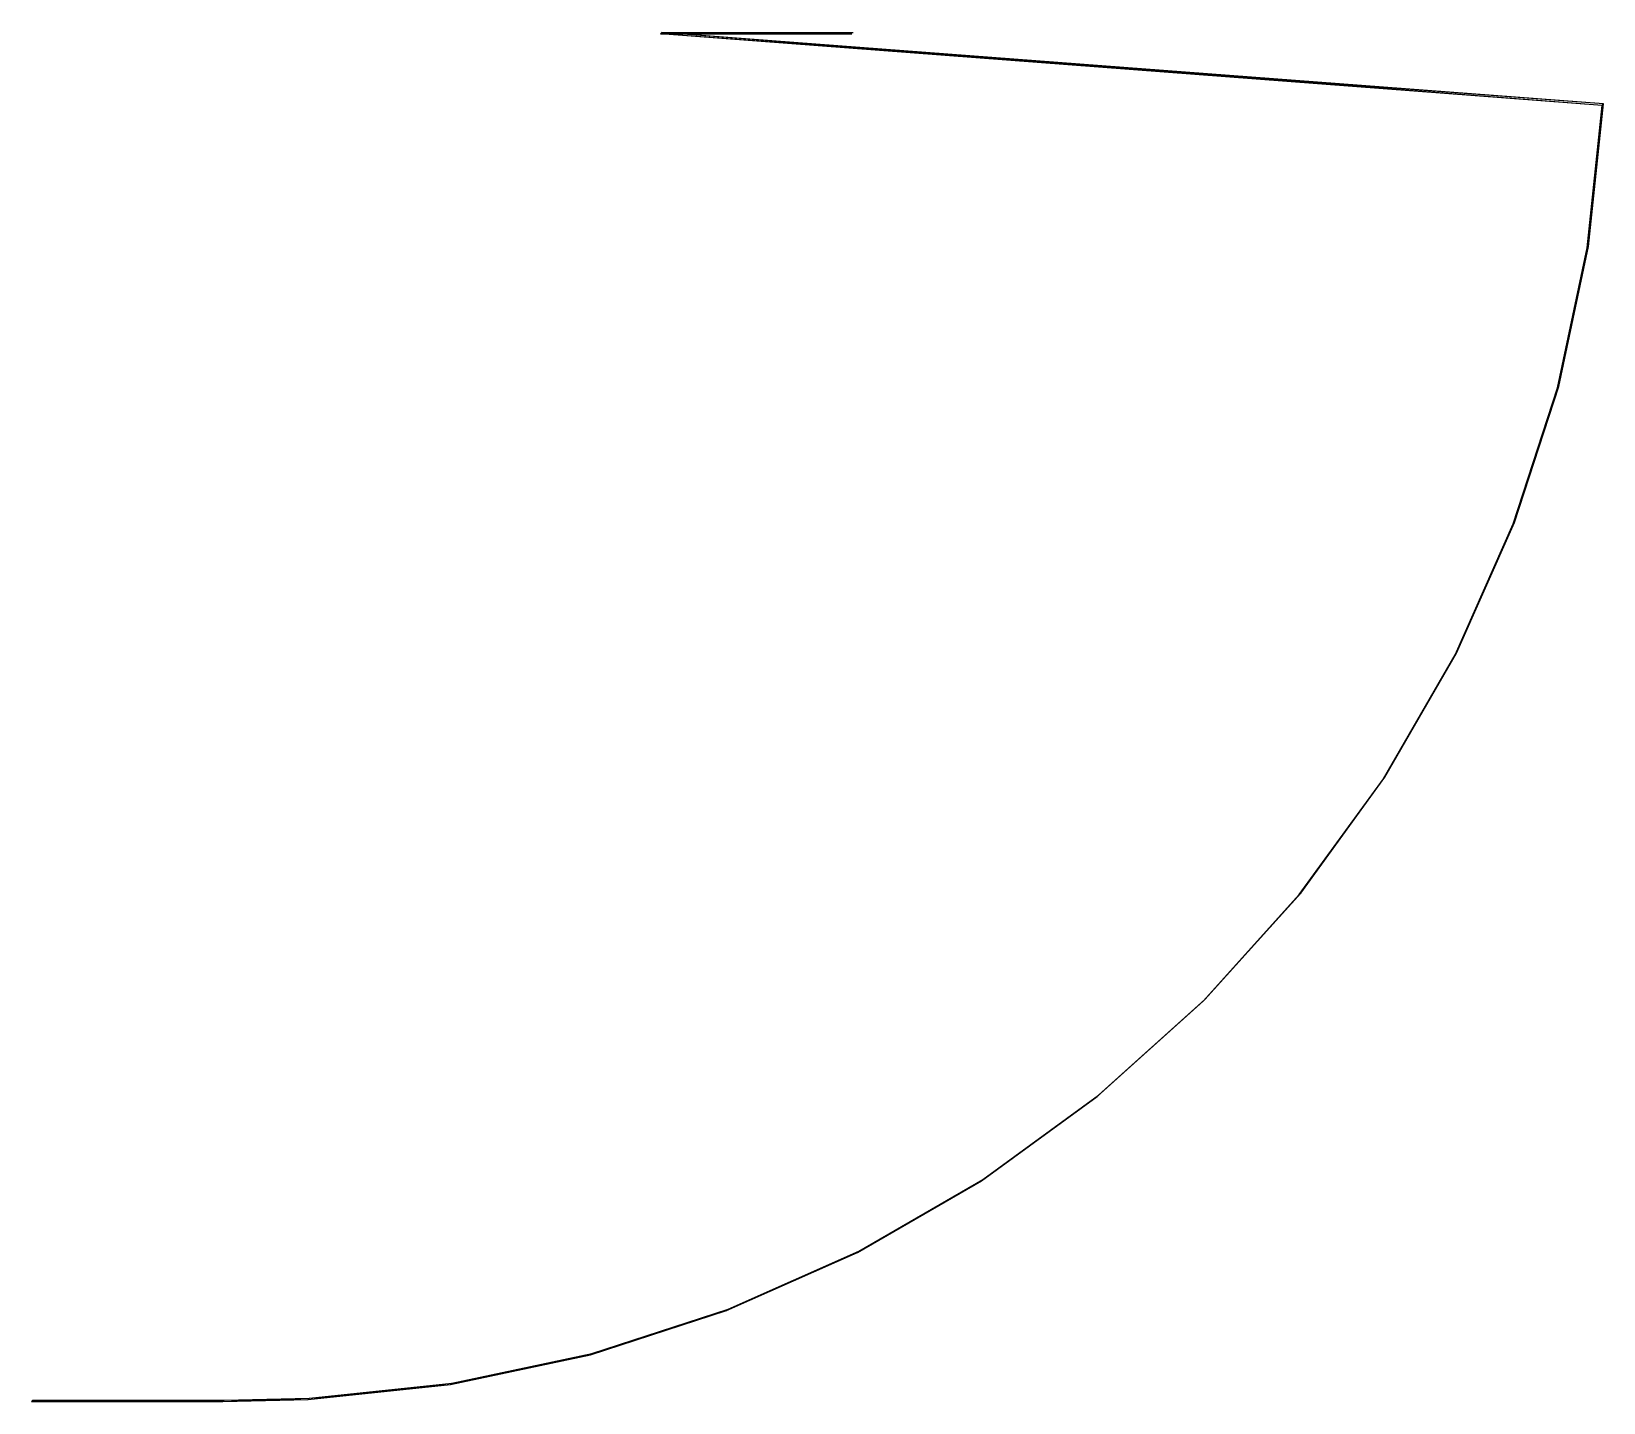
# Model space of a CAD drawing. Header units: metres. Extents: x -2 to 574815, y -402 to 500852.
import ezdxf

# ---------------------------------------------------------------- set-up
doc = ezdxf.new("R2010")
doc.units = ezdxf.units.M

msp = doc.modelspace()

# ---------------------------------------------------------------- linework, layer by layer
for p, q in [((230000, 500000, 1650), (230500, 500500, 5545)), ((230000, 500000, 1650), (240500, 500500, 5391)), ((574815, 474332, 5705), (230500, 500500, 5545)), ((230500, 500500, 5545), (240500, 500500, 5391)), ((574315, 473832, 1600), (230500, 500500, 5545)), ((230500, 500500, 5545), (240000, 500000, 1700)), ((240000, 500000, 1700), (240500, 500500, 5391)), ((240000, 500000, 1700), (250500, 500500, 5250)), ((240500, 500500, 5391), (250500, 500500, 5250)), ((240500, 500500, 5391), (250000, 500000, 1750)), ((250000, 500000, 1750), (250500, 500500, 5250)), ((250000, 500000, 1750), (260500, 500500, 4881)), ((250500, 500500, 5250), (260500, 500500, 4881)), ((250500, 500500, 5250), (260000, 500000, 1550)), ((260000, 500000, 1550), (260500, 500500, 4881)), ((260000, 500000, 1550), (270500, 500500, 4541)), ((260500, 500500, 4881), (270500, 500500, 4541)), ((260500, 500500, 4881), (270000, 500000, 1350)), ((270000, 500000, 1350), (270500, 500500, 4541)), ((270000, 500000, 1350), (280500, 500500, 4236)), ((270500, 500500, 4541), (280500, 500500, 4236)), ((270500, 500500, 4541), (280000, 500000, 1150)), ((280000, 500000, 1150), (280500, 500500, 4236)), ((280000, 500000, 1150), (290500, 500500, 3972)), ((280500, 500500, 4236), (290500, 500500, 3972)), ((280500, 500500, 4236), (290000, 500000, 950)), ((290000, 500000, 950), (290500, 500500, 3972)), ((290000, 500000, 950), (300500, 500500, 3750)), ((290500, 500500, 3972), (300500, 500500, 3750)), ((290500, 500500, 3972), (300000, 500000, 750)), ((574315, 473832, 1600), (230000, 500000, 1650)), ((230000, 500000, 1650), (240000, 500000, 1700)), ((574815, 474332, 5705), (230000, 500000, 1650)), ((239998, 499998, 1700), (239999, 499999, 1702)), ((239998, 499998, 1704), (239999, 499999, 1702)), ((240000, 500000, 1700), (250000, 500000, 1750)), ((240002, 500002, 1700), (240001, 500001, 1702)), ((240002, 500002, 1704), (240001, 500001, 1702)), ((250000, 500000, 1750), (260000, 500000, 1550)), ((259998, 499998, 1550), (259999, 499999, 1552)), ((259998, 499998, 1553), (259999, 499999, 1552)), ((260000, 500000, 1550), (270000, 500000, 1350)), ((260002, 500002, 1550), (260001, 500001, 1552)), ((260002, 500002, 1553), (260001, 500001, 1552)), ((270000, 500000, 1350), (280000, 500000, 1150)), ((279998, 499998, 1150), (279999, 499999, 1152)), ((279998, 499998, 1153), (279999, 499999, 1152)), ((280000, 500000, 1150), (290000, 500000, 950)), ((280002, 500002, 1150), (280001, 500001, 1152)), ((280002, 500002, 1153), (280001, 500001, 1152)), ((290000, 500000, 950), (300000, 500000, 750)), ((568844, 421783, 1550), (574815, 474332, 5705)), ((568844, 421783, 1550), (574315, 473832, 1600)), ((569344, 422283, 5859), (574815, 474332, 5705)), ((569344, 422283, 5859), (574315, 473832, 1600)), ((574313, 473830, 1600), (574314, 473831, 1602)), ((574313, 473830, 1604), (574314, 473831, 1602)), ((574315, 473832, 1600), (574815, 474332, 5705)), ((574317, 473834, 1600), (574316, 473833, 1602)), ((574317, 473834, 1604), (574316, 473833, 1602)), ((557963, 370590, 1500), (569344, 422283, 5859)), ((557963, 370590, 1500), (568844, 421783, 1550)), ((558463, 371090, 6000), (569344, 422283, 5859)), ((558463, 371090, 6000), (568844, 421783, 1550)), ((568844, 421783, 1550), (569344, 422283, 5859)), ((541790, 320816, 1450), (558463, 371090, 6000)), ((541790, 320816, 1450), (557963, 370590, 1500)), ((542290, 321316, 6119), (558463, 371090, 6000)), ((542290, 321316, 6119), (557963, 370590, 1500)), ((557958, 370595, 1500), (557958, 370595, 1530)), ((557958, 370585, 1500), (557968, 370595, 1530)), ((557968, 370585, 1500), (557958, 370595, 1530)), ((557958, 370585, 1500), (557958, 370585, 1530)), ((557961, 370588, 1500), (557962, 370589, 1502)), ((557961, 370588, 1504), (557962, 370589, 1502)), ((557963, 370590, 1500), (558463, 371090, 6000)), ((557965, 370592, 1500), (557964, 370591, 1502)), ((557965, 370592, 1504), (557964, 370591, 1502)), ((557968, 370595, 1500), (557968, 370595, 1530)), ((557968, 370585, 1500), (557968, 370585, 1530)), ((520503, 273005, 1400), (542290, 321316, 6119)), ((520503, 273005, 1400), (541790, 320816, 1450)), ((521003, 273505, 6209), (542290, 321316, 6119)), ((521003, 273505, 6209), (541790, 320816, 1450)), ((541790, 320816, 1450), (542290, 321316, 6119)), ((494335, 227680, 1350), (521003, 273505, 6209)), ((494335, 227680, 1350), (520503, 273005, 1400)), ((494835, 228180, 6264), (521003, 273505, 6209)), ((494835, 228180, 6264), (520503, 273005, 1400)), ((520501, 273003, 1400), (520502, 273004, 1402)), ((520501, 273003, 1405), (520502, 273004, 1402)), ((520503, 273005, 1400), (521003, 273505, 6209)), ((520505, 273007, 1400), (520504, 273006, 1402)), ((520505, 273007, 1405), (520504, 273006, 1402)), ((463573, 185340, 1300), (494835, 228180, 6264)), ((463573, 185340, 1300), (494335, 227680, 1350)), ((464073, 185840, 6278), (494835, 228180, 6264)), ((464073, 185840, 6278), (494335, 227680, 1350)), ((494335, 227680, 1350), (494835, 228180, 6264)), ((428553, 146447, 1250), (464073, 185840, 6278)), ((428553, 146447, 1250), (463573, 185340, 1300)), ((429053, 146947, 6250), (464073, 185840, 6278)), ((429053, 146947, 6250), (463573, 185340, 1300)), ((463571, 185338, 1300), (463572, 185339, 1302)), ((463571, 185338, 1305), (463572, 185339, 1302)), ((463573, 185340, 1300), (464073, 185840, 6278)), ((463575, 185342, 1300), (463574, 185341, 1302)), ((463575, 185342, 1305), (463574, 185341, 1302)), ((389660, 111427, 1200), (429053, 146947, 6250)), ((389660, 111427, 1200), (428553, 146447, 1250)), ((390160, 111927, 6178), (429053, 146947, 6250)), ((390160, 111927, 6178), (428553, 146447, 1250)), ((428553, 146447, 1250), (429053, 146947, 6250)), ((347320, 80665, 1150), (390160, 111927, 6178)), ((347320, 80665, 1150), (389660, 111427, 1200)), ((347820, 81165, 6064), (390160, 111927, 6178)), ((347820, 81165, 6064), (389660, 111427, 1200)), ((389658, 111425, 1200), (389659, 111426, 1202)), ((389658, 111425, 1205), (389659, 111426, 1202)), ((389660, 111427, 1200), (390160, 111927, 6178)), ((389662, 111429, 1200), (389661, 111428, 1202)), ((389662, 111429, 1205), (389661, 111428, 1202)), ((301995, 54497, 1100), (347820, 81165, 6064)), ((301995, 54497, 1100), (347320, 80665, 1150)), ((302495, 54997, 5909), (347820, 81165, 6064)), ((302495, 54997, 5909), (347320, 80665, 1150)), ((347320, 80665, 1150), (347820, 81165, 6064)), ((254184, 33210, 1050), (302495, 54997, 5909)), ((254184, 33210, 1050), (301995, 54497, 1100)), ((254684, 33710, 5719), (302495, 54997, 5909)), ((254684, 33710, 5719), (301995, 54497, 1100)), ((301993, 54495, 1100), (301994, 54496, 1102)), ((301993, 54495, 1105), (301994, 54496, 1102)), ((301995, 54497, 1100), (302495, 54997, 5909)), ((301997, 54499, 1100), (301996, 54498, 1102)), ((301997, 54499, 1105), (301996, 54498, 1102)), ((204410, 17037, 1000), (254684, 33710, 5719)), ((204410, 17037, 1000), (254184, 33210, 1050)), ((204910, 17537, 5500), (254684, 33710, 5719)), ((204910, 17537, 5500), (254184, 33210, 1050)), ((254184, 33210, 1050), (254684, 33710, 5719)), ((153217, 6156, 950), (204910, 17537, 5500)), ((153717, 6656, 5259), (204910, 17537, 5500)), ((204410, 17037, 1000), (204910, 17537, 5500)), ((153217, 6156, 950), (204410, 17037, 1000)), ((153717, 6656, 5259), (204410, 17037, 1000)), ((204405, 17042, 1000), (204405, 17042, 1030)), ((204405, 17032, 1000), (204415, 17042, 1030)), ((204415, 17032, 1000), (204405, 17042, 1030)), ((204405, 17032, 1000), (204405, 17032, 1030)), ((204408, 17035, 1000), (204409, 17036, 1002)), ((204408, 17035, 1004), (204409, 17036, 1002)), ((204412, 17039, 1000), (204411, 17038, 1002)), ((204412, 17039, 1004), (204411, 17038, 1002)), ((204415, 17042, 1000), (204415, 17042, 1030)), ((204415, 17032, 1000), (204415, 17032, 1030)), ((101168, 685, 900), (153717, 6656, 5259)), ((101168, 685, 900), (153217, 6156, 950)), ((101668, 1185, 5005), (153717, 6656, 5259)), ((101668, 1185, 5005), (153217, 6156, 950)), ((153217, 6156, 950), (153717, 6656, 5259)), ((0, 0), (500, 500, 3000)), ((0, 0), (10500, 500, 3172)), ((0, 0), (10000, 0, 150)), ((2, 2), (1, 1, 2)), ((2, 2, 3), (1, 1, 2)), ((500, 500, 3000), (10500, 500, 3172)), ((500, 500, 3000), (10000, 0, 150)), ((10000, 0, 150), (10500, 500, 3172)), ((10000, 0, 150), (20500, 500, 3386)), ((10000, 0, 150), (20000, 0, 300)), ((10500, 500, 3172), (20500, 500, 3386)), ((10500, 500, 3172), (20000, 0, 300)), ((20000, 0, 300), (20500, 500, 3386)), ((20000, 0, 300), (30500, 500, 3641)), ((20000, 0, 300), (30000, 0, 450)), ((20002, 2, 300), (20001, 1, 302)), ((20002, 2, 303), (20001, 1, 302)), ((20500, 500, 3386), (30500, 500, 3641)), ((20500, 500, 3386), (30000, 0, 450)), ((30000, 0, 450), (30500, 500, 3641)), ((30000, 0, 450), (40500, 500, 3931)), ((30000, 0, 450), (40000, 0, 600)), ((30500, 500, 3641), (40500, 500, 3931)), ((30500, 500, 3641), (40000, 0, 600)), ((40000, 0, 600), (40500, 500, 3931)), ((40000, 0, 600), (50500, 500, 4250)), ((40000, 0, 600), (50000, 0, 750)), ((40002, 2, 600), (40001, 1, 602)), ((40002, 2, 603), (40001, 1, 602)), ((40500, 500, 3931), (50500, 500, 4250)), ((40500, 500, 3931), (50000, 0, 750)), ((50000, 0, 750), (50500, 500, 4250)), ((50000, 0, 750), (60500, 500, 4491)), ((50000, 0, 750), (60000, 0, 800)), ((50500, 500, 4250), (60500, 500, 4491)), ((50500, 500, 4250), (60000, 0, 800)), ((60000, 0, 800), (60500, 500, 4491)), ((60000, 0, 800), (70500, 500, 4745)), ((60000, 0, 800), (70000, 0, 850)), ((60002, 2, 800), (60001, 1, 802)), ((60002, 2, 804), (60001, 1, 802)), ((60500, 500, 4491), (70500, 500, 4745)), ((60500, 500, 4491), (70000, 0, 850)), ((70000, 0, 850), (101668, 1185, 5005)), ((70000, 0, 850), (101168, 685, 900)), ((70000, 0, 850), (70500, 500, 4745)), ((70500, 500, 4745), (101668, 1185, 5005)), ((70500, 500, 4745), (101168, 685, 900)), ((101166, 683, 900), (101167, 684, 902)), ((101166, 683, 904), (101167, 684, 902)), ((101168, 685, 900), (101668, 1185, 5005)), ((101170, 687, 900), (101169, 686, 902)), ((101170, 687, 904), (101169, 686, 902)), ((-2, -2), (-1, -1, 2)), ((-2, -2, 3), (-1, -1, 2)), ((19998, -2, 300), (19999, -1, 302)), ((19998, -2, 303), (19999, -1, 302)), ((39998, -2, 600), (39999, -1, 602)), ((39998, -2, 603), (39999, -1, 602)), ((59998, -2, 800), (59999, -1, 802)), ((59998, -2, 804), (59999, -1, 802))]:
    msp.add_line(p, q)
at = {"color": 3}
for points in [[(239998, 499998, 1700, 0, 0), (240002, 499998, 1700, 0, 0), (240002, 500002, 1700, 0, 0), (239998, 500002, 1700, 0, 0)], [(269998, 499998, 1350, 0, 0), (270002, 499998, 1350, 0, 0), (270002, 500002, 1350, 0, 0), (269998, 500002, 1350, 0, 0)], [(568842, 421781, 1550, 0, 0), (568846, 421781, 1550, 0, 0), (568846, 421785, 1550, 0, 0), (568842, 421785, 1550, 0, 0)], [(520501, 273003, 1400, 0, 0), (520505, 273003, 1400, 0, 0), (520505, 273007, 1400, 0, 0), (520501, 273007, 1400, 0, 0)], [(428551, 146445, 1250, 0, 0), (428555, 146445, 1250, 0, 0), (428555, 146449, 1250, 0, 0), (428551, 146449, 1250, 0, 0)], [(301993, 54495, 1100, 0, 0), (301997, 54495, 1100, 0, 0), (301997, 54499, 1100, 0, 0), (301993, 54499, 1100, 0, 0)], [(153215, 6154, 950, 0, 0), (153219, 6154, 950, 0, 0), (153219, 6158, 950, 0, 0), (153215, 6158, 950, 0, 0)], [(29998, -2, 450, 0, 0), (30002, -2, 450, 0, 0), (30002, 2, 450, 0, 0), (29998, 2, 450, 0, 0)], [(59998, -2, 800, 0, 0), (60002, -2, 800, 0, 0), (60002, 2, 800, 0, 0), (59998, 2, 800, 0, 0)]]:
    msp.add_lwpolyline(points, format="xyseb", close=True, dxfattribs=at)
msp.add_lwpolyline([(-2, -2), (2, -2), (2, 2), (-2, 2)], close=True, dxfattribs=at)
at = {"color": 1}
for centre in [(250000, 500000, 1750), (557963, 370590, 1500), (428553, 146447, 1250), (204410, 17037, 1000), (0, 0), (50000, 0, 750)]:
    msp.add_circle(centre, 1.5, dxfattribs=at)

doc.saveas('drawing.dxf')
